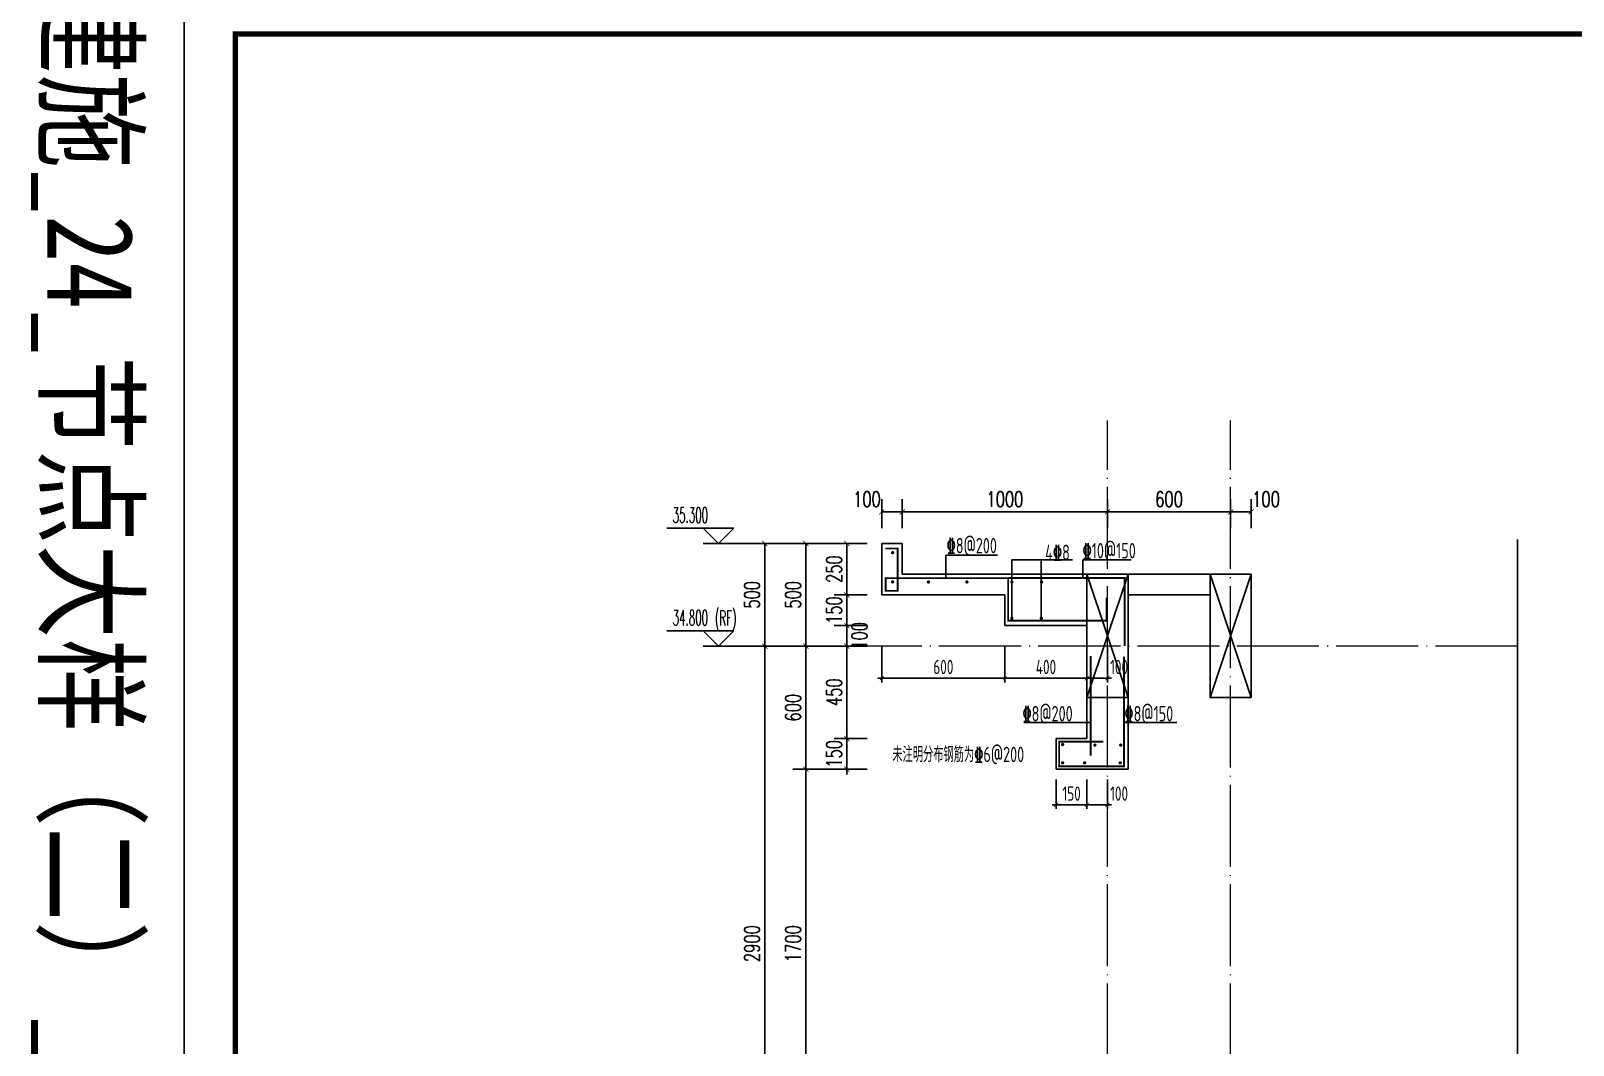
# Model space of a CAD drawing. Extents: x -461650 to 361314, y 245336 to 769729.
# Drawn here: x 231407 to 238923, y 675578 to 680522 of the extents above; entities that cross this region are included whole.
import ezdxf

# ---------------------------------------------------------------- set-up
doc = ezdxf.new("R2010")
doc.units = 0
doc.header["$LTSCALE"] = 1000
doc.linetypes.add('DOTE', pattern=[2.42, 2, -0.2, 0.02, -0.2])
doc.layers.get('0').update_dxf_attribs({"linetype": 'CONTINUOUS'})
doc.layers.get('DEFPOINTS').update_dxf_attribs({"linetype": 'CONTINUOUS'})
for name, color, linetype in [('DIM', 2, 'CONTINUOUS'), ('DIM_ELEV', 3, 'CONTINUOUS'), ('DIM_SYMB', 3, 'CONTINUOUS'), ('PUB_DIM', 3, 'CONTINUOUS'), ('PUB_TEXT', 2, 'CONTINUOUS'), ('REIN', 6, 'CONTINUOUS'), ('S-大样-砼线', 7, 'CONTINUOUS'), ('S-引出线', 40, 'CONTINUOUS'), ('TEXT', 2, 'CONTINUOUS'), ('WALL', 5, 'CONTINUOUS'), ('yichutu', 7, 'CONTINUOUS'), ('导图字', 7, 'CONTINUOUS')]:
    doc.layers.add(name, color=color, linetype=linetype)
doc.layers.add('DOTE', color=19, linetype='DOTE', lineweight=9)
doc.layers.add('图框', color=9, linetype='CONTINUOUS', lineweight=18)
doc.styles.add('_TCH_DIM', font='SIMPLEX.shx', dxfattribs={"width": 0.7, "bigfont": 'GBCBIG.shx'})
doc.styles.add('_TCH_DIM_T3', font='SIMPLEX', dxfattribs={"width": 0.705882, "bigfont": 'GBCBIG'})
doc.styles.add('TSSD_DIMENSION', font='Tssdeng.shx', dxfattribs={"width": 0.7, "bigfont": 'tssdchn.shx'})
doc.styles.add('TSSD_REIN', font='tssdeng.shx', dxfattribs={"width": 0.7, "height": 300, "bigfont": 'tssdchn.shx'})
doc.styles.add('黑体', font='simhei.ttf')
doc.dimstyles.new('_TCH_ARCH&&25', dxfattribs={"dimtxt": 74.375, "dimasz": 25, "dimexe": 62.5, "dimexo": 75, "dimgap": 25, "dimtad": 1, "dimdec": 0, "dimzin": 0, "dimdsep": 46, "dimtxsty": '_TCH_DIM_T3', "dimblk": 'ARCHTICK', "dimcen": 0.09, "dimclrt": 7, "dimazin": 0, "dimtfac": 1, "dimtdec": 0, "dimtix": 1, "dimtmove": 2, "dimatfit": 3, "dimldrblk": 'ARCHTICK', "dimfxl": 0, "dimtolj": 1, "dimtzin": 0, "dimarcsym": 0})
doc.dimstyles.new('TSSD_20_20', dxfattribs={"dimtxt": 60, "dimasz": 20, "dimexe": 20, "dimexo": 50, "dimgap": 20, "dimtad": 1, "dimdec": 0, "dimzin": 0, "dimdsep": 46, "dimtxsty": 'TSSD_DIMENSION', "dimblk": 'ARCHTICK', "dimblk1": 'ARCHTICK', "dimblk2": 'ARCHTICK', "dimcen": 0, "dimdle": 20, "dimclrt": 7, "dimadec": 0, "dimazin": 0, "dimtfac": 1, "dimtdec": 0, "dimtix": 1, "dimtmove": 2, "dimatfit": 3, "dimfxl": 0, "dimtolj": 1, "dimtzin": 0, "dimarcsym": 0})

# ---------------------------------------------------------------- blocks, each defined once
blk = doc.blocks.new('GFDDDDRG')
at = {"layer": '图框'}
blk.add_lwpolyline([(923310, -107437), (923310, -159999), (893610, -159999), (893610, -107437)], close=True, dxfattribs=at)
blk.add_lwpolyline([(923310, -107437), (923310, -159999), (893610, -159999), (893610, -107437)], close=True, dxfattribs=at)
at = {"layer": '图框', "const_width": 50}
blk.add_lwpolyline([(894110, -159499), (922810, -159499), (922810, -108687), (894110, -108687)], close=True, dxfattribs=at)
blk = doc.blocks.new('yct-1051-594-26275-14850-25-1002.0')
at = {"layer": 'yichutu', "color": 7}
blk.add_lwpolyline([(0, 0), (0, 14850), (26275, 14850), (26275, 0)], close=True, dxfattribs=at)
blk = doc.blocks.new('_ArchTick')
at = {"color": 0, "linetype": 'ByBlock', "const_width": 0.15}
blk.add_lwpolyline([(-0.5, -0.5), (0.5, 0.5)], dxfattribs=at)
blk = doc.blocks.new('*D520')
at = {"layer": 'DEFPOINTS', "color": 0}
for p in [(236404, 676923), (236554, 676923), (236554, 676749.3)]:
    blk.add_point(p, dxfattribs=at)
at = {"layer": 'DIM', "color": 0, "lineweight": -2}
for p, q in [((236404, 676873), (236404, 676729.3)), ((236554, 676873), (236554, 676729.3)), ((236384, 676749.3), (236574, 676749.3))]:
    blk.add_line(p, q, dxfattribs=at)
at = {"layer": 'DIM', "color": 0, "lineweight": -2, "xscale": 20, "yscale": 20, "zscale": 20, "rotation": 180}
blk.add_blockref('_ArchTick', (236404, 676749.3), dxfattribs=at)
at = {"layer": 'DIM', "color": 0, "lineweight": -2, "xscale": 20, "yscale": 20, "zscale": 20}
blk.add_blockref('_ArchTick', (236554, 676749.3), dxfattribs=at)
at = {"layer": 'DIM', "color": 7, "insert": (236479, 676804.3), "char_height": 70, "attachment_point": 5, "style": 'TSSD_DIMENSION'}
blk.add_mtext('\\A1;150', dxfattribs=at)
blk = doc.blocks.new('*D521')
at = {"layer": 'DEFPOINTS', "color": 0}
for p in [(236554, 676923), (236654, 676923), (236654, 676749.3)]:
    blk.add_point(p, dxfattribs=at)
at = {"layer": 'DIM', "color": 0, "lineweight": -2}
for p, q in [((236554, 676873), (236554, 676729.3)), ((236654, 676873), (236654, 676729.3)), ((236534, 676749.3), (236674, 676749.3))]:
    blk.add_line(p, q, dxfattribs=at)
at = {"layer": 'DIM', "color": 0, "lineweight": -2, "xscale": 20, "yscale": 20, "zscale": 20, "rotation": 180}
blk.add_blockref('_ArchTick', (236554, 676749.3), dxfattribs=at)
at = {"layer": 'DIM', "color": 0, "lineweight": -2, "xscale": 20, "yscale": 20, "zscale": 20}
blk.add_blockref('_ArchTick', (236654, 676749.3), dxfattribs=at)
at = {"layer": 'DIM', "color": 7, "insert": (236710.4, 676804.3), "char_height": 70, "attachment_point": 5, "style": 'TSSD_DIMENSION'}
blk.add_mtext('\\A1;100', dxfattribs=at)
blk = doc.blocks.new('*D522')
at = {"layer": 'DEFPOINTS', "color": 0}
for p in [(235654, 678177.1), (235554, 678023), (235654, 678023)]:
    blk.add_point(p, dxfattribs=at)
at = {"layer": 'PUB_DIM', "color": 0, "lineweight": -2}
for p, q in [((235554, 678098), (235554, 678239.6)), ((235654, 678098), (235654, 678239.6)), ((235554, 678177.1), (235654, 678177.1))]:
    blk.add_line(p, q, dxfattribs=at)
at = {"layer": 'PUB_DIM', "color": 0, "lineweight": -2, "xscale": 25, "yscale": 25, "zscale": 25, "rotation": 180}
blk.add_blockref('_ArchTick', (235554, 678177.1), dxfattribs=at)
at = {"layer": 'PUB_DIM', "color": 0, "lineweight": -2, "xscale": 25, "yscale": 25, "zscale": 25}
blk.add_blockref('_ArchTick', (235654, 678177.1), dxfattribs=at)
at = {"layer": 'PUB_DIM', "color": 7, "insert": (235481.5, 678239.3), "char_height": 74.38, "attachment_point": 5, "style": '_TCH_DIM_T3'}
blk.add_mtext('\\A1;100', dxfattribs=at)
blk = doc.blocks.new('*D523')
at = {"layer": 'DEFPOINTS', "color": 0}
for p in [(236654, 678177.1), (235654, 678023), (236654, 678023)]:
    blk.add_point(p, dxfattribs=at)
at = {"layer": 'PUB_DIM', "color": 0, "lineweight": -2}
for p, q in [((235654, 678098), (235654, 678239.6)), ((236654, 678098), (236654, 678239.6)), ((235654, 678177.1), (236654, 678177.1))]:
    blk.add_line(p, q, dxfattribs=at)
at = {"layer": 'PUB_DIM', "color": 0, "lineweight": -2, "xscale": 25, "yscale": 25, "zscale": 25, "rotation": 180}
blk.add_blockref('_ArchTick', (235654, 678177.1), dxfattribs=at)
at = {"layer": 'PUB_DIM', "color": 0, "lineweight": -2, "xscale": 25, "yscale": 25, "zscale": 25}
blk.add_blockref('_ArchTick', (236654, 678177.1), dxfattribs=at)
at = {"layer": 'PUB_DIM', "color": 7, "insert": (236154, 678239.3), "char_height": 74.38, "attachment_point": 5, "style": '_TCH_DIM_T3'}
blk.add_mtext('\\A1;1000', dxfattribs=at)
blk = doc.blocks.new('*D524')
at = {"layer": 'DEFPOINTS', "color": 0}
for p in [(237254, 678177.1), (236654, 678023), (237254, 678023)]:
    blk.add_point(p, dxfattribs=at)
at = {"layer": 'PUB_DIM', "color": 0, "lineweight": -2}
for p, q in [((236654, 678098), (236654, 678239.6)), ((237254, 678098), (237254, 678239.6)), ((236654, 678177.1), (237254, 678177.1))]:
    blk.add_line(p, q, dxfattribs=at)
at = {"layer": 'PUB_DIM', "color": 0, "lineweight": -2, "xscale": 25, "yscale": 25, "zscale": 25, "rotation": 180}
blk.add_blockref('_ArchTick', (236654, 678177.1), dxfattribs=at)
at = {"layer": 'PUB_DIM', "color": 0, "lineweight": -2, "xscale": 25, "yscale": 25, "zscale": 25}
blk.add_blockref('_ArchTick', (237254, 678177.1), dxfattribs=at)
at = {"layer": 'PUB_DIM', "color": 7, "insert": (236954, 678239.3), "char_height": 74.38, "attachment_point": 5, "style": '_TCH_DIM_T3'}
blk.add_mtext('\\A1;600', dxfattribs=at)
blk = doc.blocks.new('*D525')
at = {"layer": 'DEFPOINTS', "color": 0}
for p in [(237354, 678177.1), (237254, 678023), (237354, 678023)]:
    blk.add_point(p, dxfattribs=at)
at = {"layer": 'PUB_DIM', "color": 0, "lineweight": -2}
for p, q in [((237254, 678098), (237254, 678239.6)), ((237354, 678098), (237354, 678239.6)), ((237254, 678177.1), (237354, 678177.1))]:
    blk.add_line(p, q, dxfattribs=at)
at = {"layer": 'PUB_DIM', "color": 0, "lineweight": -2, "xscale": 25, "yscale": 25, "zscale": 25, "rotation": 180}
blk.add_blockref('_ArchTick', (237254, 678177.1), dxfattribs=at)
at = {"layer": 'PUB_DIM', "color": 0, "lineweight": -2, "xscale": 25, "yscale": 25, "zscale": 25}
blk.add_blockref('_ArchTick', (237354, 678177.1), dxfattribs=at)
at = {"layer": 'PUB_DIM', "color": 7, "insert": (237426.4, 678239.3), "char_height": 74.38, "attachment_point": 5, "style": '_TCH_DIM_T3'}
blk.add_mtext('\\A1;100', dxfattribs=at)
blk = doc.blocks.new('*D526')
at = {"layer": 'DEFPOINTS', "color": 0}
for p in [(235554, 677573), (236154, 677573), (236154, 677366.5)]:
    blk.add_point(p, dxfattribs=at)
at = {"layer": 'DIM', "color": 0, "lineweight": -2}
for p, q in [((235554, 677523), (235554, 677346.5)), ((236154, 677523), (236154, 677346.5)), ((235534, 677366.5), (236174, 677366.5))]:
    blk.add_line(p, q, dxfattribs=at)
at = {"layer": 'DIM', "color": 0, "lineweight": -2, "xscale": 20, "yscale": 20, "zscale": 20, "rotation": 180}
blk.add_blockref('_ArchTick', (235554, 677366.5), dxfattribs=at)
at = {"layer": 'DIM', "color": 0, "lineweight": -2, "xscale": 20, "yscale": 20, "zscale": 20}
blk.add_blockref('_ArchTick', (236154, 677366.5), dxfattribs=at)
at = {"layer": 'DIM', "color": 7, "insert": (235854, 677421.5), "char_height": 70, "attachment_point": 5, "style": 'TSSD_DIMENSION'}
blk.add_mtext('\\A1;600', dxfattribs=at)
blk = doc.blocks.new('*D527')
at = {"layer": 'DEFPOINTS', "color": 0}
for p in [(236154, 677573), (236554, 677573), (236554, 677366.5)]:
    blk.add_point(p, dxfattribs=at)
at = {"layer": 'DIM', "color": 0, "lineweight": -2}
for p, q in [((236154, 677523), (236154, 677346.5)), ((236554, 677523), (236554, 677346.5)), ((236134, 677366.5), (236574, 677366.5))]:
    blk.add_line(p, q, dxfattribs=at)
at = {"layer": 'DIM', "color": 0, "lineweight": -2, "xscale": 20, "yscale": 20, "zscale": 20, "rotation": 180}
blk.add_blockref('_ArchTick', (236154, 677366.5), dxfattribs=at)
at = {"layer": 'DIM', "color": 0, "lineweight": -2, "xscale": 20, "yscale": 20, "zscale": 20}
blk.add_blockref('_ArchTick', (236554, 677366.5), dxfattribs=at)
at = {"layer": 'DIM', "color": 7, "insert": (236354, 677421.5), "char_height": 70, "attachment_point": 5, "style": 'TSSD_DIMENSION'}
blk.add_mtext('\\A1;400', dxfattribs=at)
blk = doc.blocks.new('*D528')
at = {"layer": 'DEFPOINTS', "color": 0}
for p in [(236554, 677573), (236654, 677573), (236654, 677366.5)]:
    blk.add_point(p, dxfattribs=at)
at = {"layer": 'DIM', "color": 0, "lineweight": -2}
for p, q in [((236554, 677523), (236554, 677346.5)), ((236654, 677523), (236654, 677346.5)), ((236534, 677366.5), (236674, 677366.5))]:
    blk.add_line(p, q, dxfattribs=at)
at = {"layer": 'DIM', "color": 0, "lineweight": -2, "xscale": 20, "yscale": 20, "zscale": 20, "rotation": 180}
blk.add_blockref('_ArchTick', (236554, 677366.5), dxfattribs=at)
at = {"layer": 'DIM', "color": 0, "lineweight": -2, "xscale": 20, "yscale": 20, "zscale": 20}
blk.add_blockref('_ArchTick', (236654, 677366.5), dxfattribs=at)
at = {"layer": 'DIM', "color": 7, "insert": (236710.4, 677421.5), "char_height": 70, "attachment_point": 5, "style": 'TSSD_DIMENSION'}
blk.add_mtext('\\A1;100', dxfattribs=at)
blk = doc.blocks.new('*D531')
at = {"layer": 'DEFPOINTS', "color": 0}
for p in [(235383.8, 678023), (235558.4, 678023), (235558.4, 677773)]:
    blk.add_point(p, dxfattribs=at)
at = {"layer": 'PUB_DIM', "color": 0, "lineweight": -2}
for p, q in [((235483.4, 678023), (235321.3, 678023)), ((235383.8, 677773), (235383.8, 678023)), ((235483.4, 677773), (235321.3, 677773))]:
    blk.add_line(p, q, dxfattribs=at)
at = {"layer": 'PUB_DIM', "color": 0, "lineweight": -2, "xscale": 25, "yscale": 25, "zscale": 25}
for p, rotation in [((235383.8, 678023), 90), ((235383.8, 677773), 270)]:
    blk.add_blockref('_ArchTick', p, dxfattribs=dict(at, rotation=rotation))
at = {"layer": 'PUB_DIM', "color": 7, "insert": (235321.6, 677898), "char_height": 74.38, "attachment_point": 5, "rotation": 90, "style": '_TCH_DIM_T3'}
blk.add_mtext('\\A1;250', dxfattribs=at)
blk = doc.blocks.new('*D532')
at = {"layer": 'DEFPOINTS', "color": 0}
for p in [(235383.8, 677773), (235558.4, 677773), (235558.4, 677623)]:
    blk.add_point(p, dxfattribs=at)
at = {"layer": 'PUB_DIM', "color": 0, "lineweight": -2}
for p, q in [((235383.8, 677773), (235383.8, 677798)), ((235483.4, 677773), (235321.3, 677773)), ((235383.8, 677623), (235383.8, 677773)), ((235483.4, 677623), (235321.3, 677623)), ((235383.8, 677623), (235383.8, 677598))]:
    blk.add_line(p, q, dxfattribs=at)
at = {"layer": 'PUB_DIM', "color": 0, "lineweight": -2, "xscale": 25, "yscale": 25, "zscale": 25}
for p, rotation in [((235383.8, 677773), 270), ((235383.8, 677623), 90)]:
    blk.add_blockref('_ArchTick', p, dxfattribs=dict(at, rotation=rotation))
at = {"layer": 'PUB_DIM', "color": 7, "insert": (235321.6, 677698), "char_height": 74.38, "attachment_point": 5, "rotation": 90, "style": '_TCH_DIM_T3'}
blk.add_mtext('\\A1;150', dxfattribs=at)
blk = doc.blocks.new('*D533')
at = {"layer": 'DEFPOINTS', "color": 0}
for p in [(235383.8, 677623), (235558.4, 677623), (235558.4, 677523)]:
    blk.add_point(p, dxfattribs=at)
at = {"layer": 'PUB_DIM', "color": 0, "lineweight": -2}
for p, q in [((235483.4, 677623), (235321.3, 677623)), ((235383.8, 677523), (235383.8, 677623)), ((235483.4, 677523), (235321.3, 677523))]:
    blk.add_line(p, q, dxfattribs=at)
at = {"layer": 'PUB_DIM', "color": 0, "lineweight": -2, "xscale": 25, "yscale": 25, "zscale": 25}
for p, rotation in [((235383.8, 677623), 90), ((235383.8, 677523), 270)]:
    blk.add_blockref('_ArchTick', p, dxfattribs=dict(at, rotation=rotation))
at = {"layer": 'PUB_DIM', "color": 7, "insert": (235445.7, 677573), "char_height": 74.38, "attachment_point": 5, "rotation": 90, "style": '_TCH_DIM_T3'}
blk.add_mtext('\\A1;100', dxfattribs=at)
blk = doc.blocks.new('*D534')
at = {"layer": 'DEFPOINTS', "color": 0}
for p in [(235383.8, 677523), (235558.4, 677523), (235558.4, 677073)]:
    blk.add_point(p, dxfattribs=at)
at = {"layer": 'PUB_DIM', "color": 0, "lineweight": -2}
for p, q in [((235483.4, 677523), (235321.3, 677523)), ((235383.8, 677073), (235383.8, 677523)), ((235483.4, 677073), (235321.3, 677073))]:
    blk.add_line(p, q, dxfattribs=at)
at = {"layer": 'PUB_DIM', "color": 0, "lineweight": -2, "xscale": 25, "yscale": 25, "zscale": 25}
for p, rotation in [((235383.8, 677523), 90), ((235383.8, 677073), 270)]:
    blk.add_blockref('_ArchTick', p, dxfattribs=dict(at, rotation=rotation))
at = {"layer": 'PUB_DIM', "color": 7, "insert": (235321.6, 677298), "char_height": 74.38, "attachment_point": 5, "rotation": 90, "style": '_TCH_DIM_T3'}
blk.add_mtext('\\A1;450', dxfattribs=at)
blk = doc.blocks.new('*D535')
at = {"layer": 'DEFPOINTS', "color": 0}
for p in [(235383.8, 677073), (235558.4, 677073), (235558.4, 676923)]:
    blk.add_point(p, dxfattribs=at)
at = {"layer": 'PUB_DIM', "color": 0, "lineweight": -2}
for p, q in [((235483.4, 677073), (235321.3, 677073)), ((235383.8, 677073), (235383.8, 677098)), ((235383.8, 676923), (235383.8, 677073)), ((235483.4, 676923), (235321.3, 676923)), ((235383.8, 676923), (235383.8, 676898))]:
    blk.add_line(p, q, dxfattribs=at)
at = {"layer": 'PUB_DIM', "color": 0, "lineweight": -2, "xscale": 25, "yscale": 25, "zscale": 25}
for p, rotation in [((235383.8, 677073), 270), ((235383.8, 676923), 90)]:
    blk.add_blockref('_ArchTick', p, dxfattribs=dict(at, rotation=rotation))
at = {"layer": 'PUB_DIM', "color": 7, "insert": (235321.6, 676998), "char_height": 74.38, "attachment_point": 5, "rotation": 90, "style": '_TCH_DIM_T3'}
blk.add_mtext('\\A1;150', dxfattribs=at)
blk = doc.blocks.new('*D1248')
at = {"layer": 'DEFPOINTS', "color": 0}
for p in [(235183.8, 676923), (235483.8, 676923), (235483.8, 675223)]:
    blk.add_point(p, dxfattribs=at)
at = {"layer": 'PUB_DIM', "color": 0, "lineweight": -2}
for p, q in [((235408.8, 676923), (235121.3, 676923)), ((235183.8, 675223), (235183.8, 676923)), ((235408.8, 675223), (235121.3, 675223))]:
    blk.add_line(p, q, dxfattribs=at)
at = {"layer": 'PUB_DIM', "color": 0, "lineweight": -2, "xscale": 25, "yscale": 25, "zscale": 25}
for p, rotation in [((235183.8, 676923), 90), ((235183.8, 675223), 270)]:
    blk.add_blockref('_ArchTick', p, dxfattribs=dict(at, rotation=rotation))
at = {"layer": 'PUB_DIM', "color": 7, "insert": (235121.6, 676073), "char_height": 74.38, "attachment_point": 5, "rotation": 90, "style": '_TCH_DIM_T3'}
blk.add_mtext('\\A1;1700', dxfattribs=at)
blk = doc.blocks.new('*D1249')
at = {"layer": 'DEFPOINTS', "color": 0}
for p in [(235183.8, 677523), (235483.8, 677523), (235483.8, 676923)]:
    blk.add_point(p, dxfattribs=at)
at = {"layer": 'PUB_DIM', "color": 0, "lineweight": -2}
for p, q in [((235408.8, 677523), (235121.3, 677523)), ((235183.8, 676923), (235183.8, 677523)), ((235408.8, 676923), (235121.3, 676923))]:
    blk.add_line(p, q, dxfattribs=at)
at = {"layer": 'PUB_DIM', "color": 0, "lineweight": -2, "xscale": 25, "yscale": 25, "zscale": 25}
for p, rotation in [((235183.8, 677523), 90), ((235183.8, 676923), 270)]:
    blk.add_blockref('_ArchTick', p, dxfattribs=dict(at, rotation=rotation))
at = {"layer": 'PUB_DIM', "color": 7, "insert": (235121.6, 677223), "char_height": 74.38, "attachment_point": 5, "rotation": 90, "style": '_TCH_DIM_T3'}
blk.add_mtext('\\A1;600', dxfattribs=at)
blk = doc.blocks.new('*D1250')
at = {"layer": 'DEFPOINTS', "color": 0}
for p in [(235183.8, 678023), (235483.8, 678023), (235483.8, 677523)]:
    blk.add_point(p, dxfattribs=at)
at = {"layer": 'PUB_DIM', "color": 0, "lineweight": -2}
for p, q in [((235408.8, 678023), (235121.3, 678023)), ((235183.8, 677523), (235183.8, 678023)), ((235408.8, 677523), (235121.3, 677523))]:
    blk.add_line(p, q, dxfattribs=at)
at = {"layer": 'PUB_DIM', "color": 0, "lineweight": -2, "xscale": 25, "yscale": 25, "zscale": 25}
for p, rotation in [((235183.8, 678023), 90), ((235183.8, 677523), 270)]:
    blk.add_blockref('_ArchTick', p, dxfattribs=dict(at, rotation=rotation))
at = {"layer": 'PUB_DIM', "color": 7, "insert": (235121.6, 677773), "char_height": 74.38, "attachment_point": 5, "rotation": 90, "style": '_TCH_DIM_T3'}
blk.add_mtext('\\A1;500', dxfattribs=at)
blk = doc.blocks.new('*D1257')
at = {"layer": 'DEFPOINTS', "color": 0}
for p in [(234983.8, 677523), (235483.8, 677523), (235483.8, 674623)]:
    blk.add_point(p, dxfattribs=at)
at = {"layer": 'PUB_DIM', "color": 0, "lineweight": -2}
for p, q in [((235408.8, 677523), (234921.3, 677523)), ((234983.8, 674623), (234983.8, 677523)), ((235408.8, 674623), (234921.3, 674623))]:
    blk.add_line(p, q, dxfattribs=at)
at = {"layer": 'PUB_DIM', "color": 0, "lineweight": -2, "xscale": 25, "yscale": 25, "zscale": 25}
for p, rotation in [((234983.8, 677523), 90), ((234983.8, 674623), 270)]:
    blk.add_blockref('_ArchTick', p, dxfattribs=dict(at, rotation=rotation))
at = {"layer": 'PUB_DIM', "color": 7, "insert": (234921.6, 676073), "char_height": 74.38, "attachment_point": 5, "rotation": 90, "style": '_TCH_DIM_T3'}
blk.add_mtext('\\A1;2900', dxfattribs=at)
blk = doc.blocks.new('*D1258')
at = {"layer": 'DEFPOINTS', "color": 0}
for p in [(234983.8, 678023), (235483.8, 678023), (235483.8, 677523)]:
    blk.add_point(p, dxfattribs=at)
at = {"layer": 'PUB_DIM', "color": 0, "lineweight": -2}
for p, q in [((235408.8, 678023), (234921.3, 678023)), ((234983.8, 677523), (234983.8, 678023)), ((235408.8, 677523), (234921.3, 677523))]:
    blk.add_line(p, q, dxfattribs=at)
at = {"layer": 'PUB_DIM', "color": 0, "lineweight": -2, "xscale": 25, "yscale": 25, "zscale": 25}
for p, rotation in [((234983.8, 678023), 90), ((234983.8, 677523), 270)]:
    blk.add_blockref('_ArchTick', p, dxfattribs=dict(at, rotation=rotation))
at = {"layer": 'PUB_DIM', "color": 7, "insert": (234921.6, 677773), "char_height": 74.38, "attachment_point": 5, "rotation": 90, "style": '_TCH_DIM_T3'}
blk.add_mtext('\\A1;500', dxfattribs=at)
blk = doc.blocks.new('20210902.14431623')
at = {"layer": 'REIN'}
for points in [[(-116901.3, -367750.1, 9, 9, 0), (-116840.8, -367750.1, 9, 9, 0), (-116840.8, -367956.4, 9, 9, 0), (-116899, -367956.4, 9, 9, 0), (-116899, -367894.2, 9, 9, 0), (-116027.8, -367894.2, 9, 9, 0)], [(-115839, -368690.9, 9, 9, 0), (-116053.3, -368690.9, 9, 9, 0), (-116053.3, -368811.5, 9, 9, 0), (-115737.9, -368811.5, 9, 9, 0), (-115737.9, -368276.6, 9, 9, 0)], [(-115899.9, -368273.7, 9, 9, 0), (-115899.9, -368758.8, 9, 9, 0)]]:
    blk.add_lwpolyline(points, format="xyseb", dxfattribs=at)
at = {"layer": 'REIN', "const_width": 8}
for points in [[(-116868.9, -367770.3, 1), (-116860.9, -367770.3, 1)], [(-116868.9, -367912.7, 1), (-116860.9, -367912.7, 1)], [(-116694.5, -367912.7, 1), (-116686.5, -367912.7, 1)], [(-116507, -367912.7, 1), (-116499, -367912.7, 1)], [(-116287.8, -367912.7, 1), (-116279.8, -367912.7, 1)], [(-116143.3, -367912.7, 1), (-116135.3, -367912.7, 1)], [(-116288.2, -368090.2, 1), (-116280.2, -368090.2, 1)], [(-116144.4, -368090.2, 1), (-116136.4, -368090.2, 1)], [(-116040.6, -368705.3, 1), (-116032.6, -368705.3, 1)], [(-115883.5, -368708, 1), (-115875.5, -368708, 1)], [(-115757.4, -368708, 1), (-115749.4, -368708, 1)], [(-116040.6, -368794.2, 1), (-116032.6, -368794.2, 1)], [(-115933.5, -368794.2, 1), (-115925.5, -368794.2, 1)], [(-115759.7, -368794.2, 1), (-115751.7, -368794.2, 1)]]:
    blk.add_lwpolyline(points, format="xyb", close=True, dxfattribs=at)
at = {"layer": 'REIN', "const_width": 9}
blk.add_lwpolyline([(-115734, -368225.6), (-115734, -367893.1), (-116302.1, -367893.1), (-116302.1, -368101.5), (-115822.1, -368101.5), (-115822.1, -367988.8)], dxfattribs=at)
at = {"layer": 'S-大样-砼线'}
for p, q in [((-115917.9, -367875.6), (-115717.9, -368475.6)), ((-115717.9, -367875.6), (-115917.9, -368475.6))]:
    blk.add_line(p, q, dxfattribs=at)
blk.add_lwpolyline([(-115717.9, -367875.6), (-115917.9, -367875.6), (-115917.9, -368475.6), (-115717.9, -368475.6)], close=True, dxfattribs=at)
at = {"layer": 'S-引出线'}
for p, q in [((-116605.1, -367894.2), (-116605.1, -367782.4)), ((-116605.1, -367782.4), (-116353.6, -367782.4)), ((-116284.2, -368090.2), (-116284.2, -367805.4)), ((-116284.2, -367805.4), (-115988.9, -367805.4)), ((-116140.4, -368090.2), (-116140.4, -367805.4)), ((-116225.7, -368597.5), (-115899.9, -368597.5)), ((-115737.9, -368597.5), (-115480.1, -368597.5))]:
    blk.add_line(p, q, dxfattribs=at)
blk.add_lwpolyline([(-115937.5, -367893.1), (-115937.5, -367805.4), (-115703.2, -367805.4)], dxfattribs=at)
at = {"layer": 'TEXT', "style": 'TSSD_REIN', "width": 0.7}
for s, p in [('%%1328@200', (-116601.9, -367773.3)), ('4%%1328', (-116121.8, -367806.5)), ('%%1328@200', (-116232.6, -368592.3)), ('%%1328@150', (-115735.7, -368592.3)), ('未注明分布钢筋为%%1326@200', (-116866.5, -368791))]:
    blk.add_text(s, height=75, rotation=0, dxfattribs=at).set_placement(p)
at = {"layer": 'TEXT', "color": 1, "style": 'TSSD_REIN', "width": 0.7}
blk.add_text('%%13210@150', height=75, rotation=0, dxfattribs=at).set_placement((-115939.6, -367798))

msp = doc.modelspace()

# ---------------------------------------------------------------- linework, layer by layer
at = {"layer": 'DIM_ELEV'}
for p, q in [((234833.76, 678097.98), (234505.76, 678097.98)), ((234758.76, 678022.98), (234683.76, 678097.98)), ((234758.76, 678022.98), (234833.76, 678097.98)), ((235183.76, 678022.98), (234683.76, 678022.98)), ((234833.76, 677597.98), (234505.76, 677597.98)), ((234758.76, 677522.98), (234683.76, 677597.98)), ((234758.76, 677522.98), (234833.76, 677597.98)), ((235183.76, 677522.98), (234683.76, 677522.98))]:
    msp.add_line(p, q, dxfattribs=at)
at = {"layer": 'DIM_SYMB'}
msp.add_lwpolyline([(238652.48, 678042.98), (238652.48, 668411.11), (238704.98, 668392), (238599.98, 668373.48), (238652.48, 668354.86), (238652.48, 658722.98)], dxfattribs=at)
at = {"layer": 'DOTE', "color": 1, "linetype": 'DOTE', "ltscale": 0.2}
for p, q in [((236653.95, 659022.98), (236653.95, 678622.98)), ((237253.95, 659022.98), (237253.95, 678622.98)), ((238652.48, 677522.98), (235483.76, 677522.98))]:
    msp.add_line(p, q, dxfattribs=at)
at = {"layer": 'S-大样-砼线'}
for p, q in [((237153.95, 677872.98), (237353.95, 677272.98)), ((237353.95, 677872.98), (237153.95, 677272.98))]:
    msp.add_line(p, q, dxfattribs=at)
msp.add_lwpolyline([(237353.95, 677872.98), (237153.95, 677872.98), (237153.95, 677272.98), (237353.95, 677272.98)], close=True, dxfattribs=at)
at = {"layer": 'WALL'}
for p, q in [((235653.95, 678022.98), (235553.95, 678022.98)), ((235553.95, 678022.98), (235553.95, 677772.98)), ((235653.95, 677872.98), (235653.95, 678022.98)), ((236753.95, 677872.98), (235653.95, 677872.98)), ((237353.95, 677872.98), (236753.95, 677872.98)), ((237353.95, 677872.98), (237353.95, 677272.98)), ((235553.95, 677772.98), (236153.95, 677772.98)), ((236153.95, 677772.98), (236153.95, 677622.98)), ((236753.95, 676922.98), (236753.95, 677772.98)), ((237153.95, 677772.98), (236753.95, 677772.98)), ((237153.95, 677772.98), (237153.95, 677272.98)), ((236153.95, 677622.98), (236553.95, 677622.98)), ((236553.95, 677622.98), (236553.95, 677072.98)), ((237353.95, 677272.98), (237153.95, 677272.98)), ((236553.95, 677072.98), (236403.95, 677072.98)), ((236403.95, 677072.98), (236403.95, 676922.98)), ((236403.95, 676922.98), (236753.95, 676922.98))]:
    msp.add_line(p, q, dxfattribs=at)

# ---------------------------------------------------------------- block references
at = {"xscale": 0.5, "yscale": 0.5, "zscale": 0.5}
msp.add_blockref('GFDDDDRG', (-214651.04, 734849.49), dxfattribs=at)
at = {"layer": 'PUB_DIM'}
msp.add_blockref('20210902.14431623', (352471.86, 1045748.6), dxfattribs=at)
at = {"layer": 'yichutu', "rotation": 270}
msp.add_blockref('yct-1051-594-26275-14850-25-1002.0', (232153.85, 681131.01), dxfattribs=at)

# ---------------------------------------------------------------- texts
at = {"layer": 'PUB_TEXT', "style": '_TCH_DIM', "width": 0.494118}
for s, p in [('35.300', (234534.66, 678124.23)), ('(RF)', (234740.06, 677623.01)), ('34.800', (234534.66, 677624.23))]:
    msp.add_text(s, height=74.375, dxfattribs=at).set_placement(p)
at = {"layer": '导图字', "color": 1, "style": '黑体', "width": 0.8}
msp.add_text('建施_24_节点大样（二）_A1', height=420.5907, rotation=270, dxfattribs=at).set_placement((231487.99, 680770.22))

# ---------------------------------------------------------------- dimensions: what is measured, and where the dimension line sits
at = {"layer": 'DIM'}
for p1, p2, distance, picture, middle in [((235553.95, 677572.98), (236153.95, 677572.98), -206.45, '*D526', (235853.95, 677421.53)), ((236153.95, 677572.98), (236553.95, 677572.98), -206.45, '*D527', (236353.95, 677421.53)), ((236403.95, 676922.98), (236553.95, 676922.98), -173.71, '*D520', (236478.95, 676804.27))]:
    dim = msp.add_aligned_dim(p1=p1, p2=p2, distance=distance, dimstyle='TSSD_20_20', override={"dimtxt": 70}, dxfattribs=at)
    dim.commit()
    dim.dimension.update_dxf_attribs({"geometry": picture, "text_midpoint": middle})
for base, p1, p2, picture, middle in [((236653.95, 677366.53), (236553.95, 677572.98), (236653.95, 677572.98), '*D528', (236710.4, 677421.53)), ((236653.95, 676749.27), (236553.95, 676922.98), (236653.95, 676922.98), '*D521', (236710.4, 676804.27))]:
    dim = msp.add_linear_dim(base=base, p1=p1, p2=p2, angle=360, dimstyle='TSSD_20_20', override={"dimtxt": 70}, dxfattribs=at)
    dim.commit()
    dim.dimension.update_dxf_attribs({"geometry": picture, "text_midpoint": middle, "dimtype": 161})
at = {"layer": 'PUB_DIM'}
for base, p1, p2, angle, picture, middle in [((235653.95, 678177.14), (235553.95, 678022.98), (235653.95, 678022.98), 360, '*D522', (235481.53, 678239.33)), ((237353.95, 678177.14), (237253.95, 678022.98), (237353.95, 678022.98), 360, '*D525', (237426.37, 678239.33)), ((235383.76, 677622.98), (235558.37, 677522.98), (235558.37, 677622.98), 90, '*D533', (235445.74, 677572.98))]:
    dim = msp.add_linear_dim(base=base, p1=p1, p2=p2, angle=angle, dimstyle='_TCH_ARCH&&25', dxfattribs=at)
    dim.commit()
    dim.dimension.update_dxf_attribs({"geometry": picture, "text_midpoint": middle, "dimtype": 161})
for p1, p2, distance, picture, middle in [((235653.95, 678022.98), (236653.95, 678022.98), 154.16, '*D523', (236153.95, 678239.33)), ((236653.95, 678022.98), (237253.95, 678022.98), 154.16, '*D524', (236953.95, 678239.33)), ((235483.76, 677522.98), (235483.76, 678022.98), 500, '*D1258', (234921.57, 677772.98)), ((235483.76, 677522.98), (235483.76, 678022.98), 300, '*D1250', (235121.57, 677772.98)), ((235558.37, 677772.98), (235558.37, 678022.98), 174.61, '*D531', (235321.57, 677897.98)), ((235558.37, 677622.98), (235558.37, 677772.98), 174.61, '*D532', (235321.57, 677697.98)), ((235483.76, 674622.98), (235483.76, 677522.98), 500, '*D1257', (234921.57, 676072.98)), ((235483.76, 676922.98), (235483.76, 677522.98), 300, '*D1249', (235121.57, 677222.98)), ((235558.37, 677072.98), (235558.37, 677522.98), 174.61, '*D534', (235321.57, 677297.98)), ((235558.37, 676922.98), (235558.37, 677072.98), 174.61, '*D535', (235321.57, 676997.98)), ((235483.76, 675222.98), (235483.76, 676922.98), 300, '*D1248', (235121.57, 676072.98))]:
    dim = msp.add_aligned_dim(p1=p1, p2=p2, distance=distance, dimstyle='_TCH_ARCH&&25', dxfattribs=at)
    dim.commit()
    dim.dimension.update_dxf_attribs({"geometry": picture, "text_midpoint": middle})

doc.saveas('drawing.dxf')
